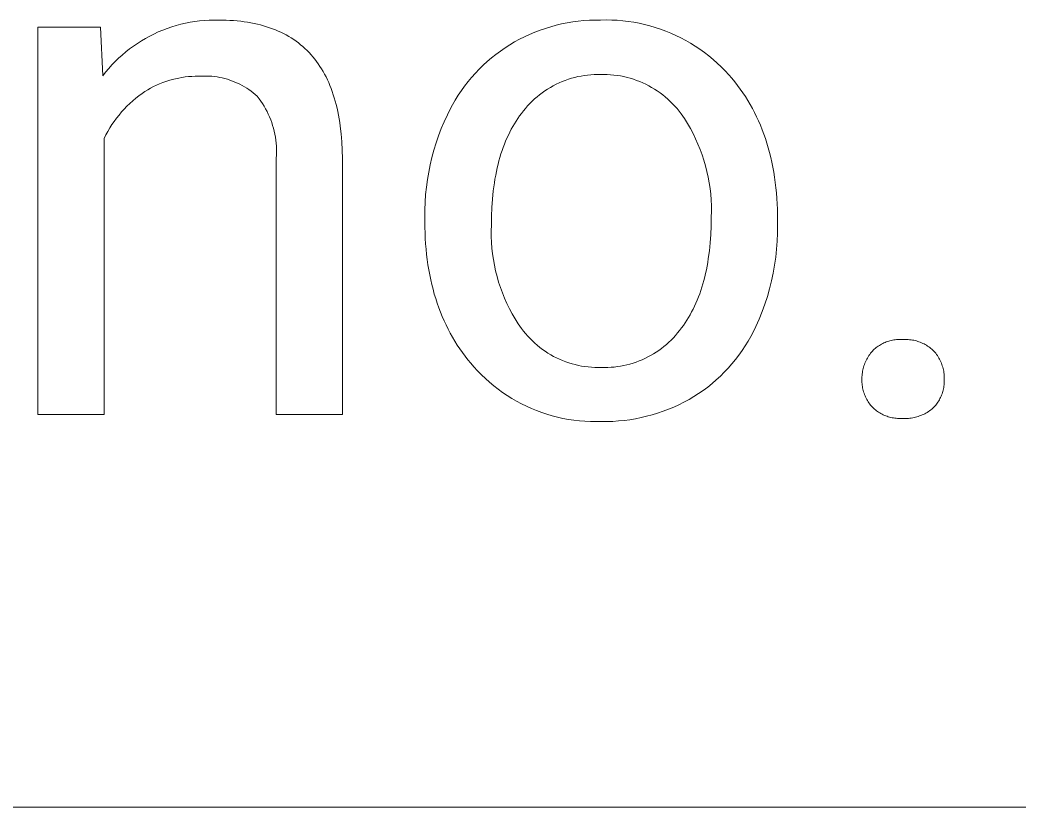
# Model space of a CAD drawing. Header units: millimetres. Extents: x 430 to 4403, y -1522 to 1254.
# Drawn here: x 3330.7 to 3402.8, y -1300.1 to -1243.3 of the extents above; entities that cross this region are included whole.
import ezdxf

# ---------------------------------------------------------------- set-up
doc = ezdxf.new("R2010")
doc.units = ezdxf.units.MM
doc.header["$MEASUREMENT"] = 0
doc.layers.add('Domyślny', color=7, linetype='Continuous', true_color=0x000000)

msp = doc.modelspace()

# ---------------------------------------------------------------- linework, layer by layer
at = {"layer": 'Domyślny', "color": 18, "lineweight": 15, "true_color": 0x000000}
for p, q in [((3332, -1271.789), (3332, -1243.834)), ((3332, -1243.834), (3336.525, -1243.834)), ((3336.525, -1243.834), (3336.684, -1247.353)), ((3341.014, -1244.046), (3341.337, -1243.923)), ((3341.337, -1243.923), (3341.663, -1243.811)), ((3341.663, -1243.811), (3341.992, -1243.71)), ((3341.992, -1243.71), (3342.325, -1243.621)), ((3342.325, -1243.621), (3342.661, -1243.542)), ((3342.661, -1243.542), (3342.999, -1243.476)), ((3342.999, -1243.476), (3343.34, -1243.42)), ((3343.34, -1243.42), (3343.682, -1243.376)), ((3343.682, -1243.376), (3344.025, -1243.344)), ((3344.025, -1243.344), (3344.369, -1243.324)), ((3344.369, -1243.324), (3344.714, -1243.315)), ((3344.714, -1243.315), (3345.058, -1243.318)), ((3345.058, -1243.318), (3345.333, -1243.32)), ((3345.333, -1243.32), (3345.604, -1243.327)), ((3345.604, -1243.327), (3345.871, -1243.34)), ((3345.871, -1243.34), (3346.133, -1243.357)), ((3346.133, -1243.357), (3346.39, -1243.379)), ((3346.39, -1243.379), (3346.644, -1243.406)), ((3346.644, -1243.406), (3346.893, -1243.437)), ((3346.893, -1243.437), (3347.138, -1243.474)), ((3347.138, -1243.474), (3347.378, -1243.515)), ((3347.378, -1243.515), (3347.615, -1243.562)), ((3347.615, -1243.562), (3347.846, -1243.613)), ((3347.846, -1243.613), (3348.074, -1243.669)), ((3348.074, -1243.669), (3348.297, -1243.73)), ((3348.297, -1243.73), (3348.516, -1243.796)), ((3348.516, -1243.796), (3348.731, -1243.867)), ((3348.731, -1243.867), (3348.941, -1243.943)), ((3368.253, -1244.05), (3368.636, -1243.918)), ((3368.636, -1243.918), (3369.024, -1243.798)), ((3369.024, -1243.798), (3369.415, -1243.692)), ((3369.415, -1243.692), (3369.809, -1243.598)), ((3369.809, -1243.598), (3370.207, -1243.518)), ((3370.207, -1243.518), (3370.607, -1243.451)), ((3370.607, -1243.451), (3371.009, -1243.398)), ((3371.009, -1243.398), (3371.412, -1243.358)), ((3371.412, -1243.358), (3371.817, -1243.331)), ((3371.817, -1243.331), (3372.222, -1243.318)), ((3372.222, -1243.318), (3372.627, -1243.319)), ((3372.627, -1243.319), (3373.027, -1243.311)), ((3373.027, -1243.311), (3373.427, -1243.317)), ((3373.427, -1243.317), (3373.826, -1243.336)), ((3373.826, -1243.336), (3374.224, -1243.369)), ((3374.224, -1243.369), (3374.621, -1243.415)), ((3374.621, -1243.415), (3375.016, -1243.474)), ((3375.016, -1243.474), (3375.409, -1243.547)), ((3375.409, -1243.547), (3375.8, -1243.634)), ((3375.8, -1243.634), (3376.187, -1243.733)), ((3376.187, -1243.733), (3376.57, -1243.846)), ((3376.57, -1243.846), (3376.95, -1243.971)), ((3339.476, -1244.819), (3339.773, -1244.644)), ((3339.773, -1244.644), (3340.076, -1244.479)), ((3340.076, -1244.479), (3340.384, -1244.324)), ((3340.384, -1244.324), (3340.697, -1244.179)), ((3340.697, -1244.179), (3341.014, -1244.046)), ((3348.941, -1243.943), (3349.147, -1244.023)), ((3349.147, -1244.023), (3349.349, -1244.109)), ((3349.349, -1244.109), (3349.546, -1244.199)), ((3349.546, -1244.199), (3349.739, -1244.294)), ((3349.739, -1244.294), (3349.928, -1244.395)), ((3349.928, -1244.395), (3350.113, -1244.5)), ((3350.113, -1244.5), (3350.293, -1244.609)), ((3350.293, -1244.609), (3350.469, -1244.724)), ((3366.77, -1244.705), (3367.133, -1244.523)), ((3367.133, -1244.523), (3367.501, -1244.353)), ((3367.501, -1244.353), (3367.874, -1244.195)), ((3367.874, -1244.195), (3368.253, -1244.05)), ((3376.95, -1243.971), (3377.325, -1244.109)), ((3377.325, -1244.109), (3377.695, -1244.26)), ((3377.695, -1244.26), (3378.06, -1244.424)), ((3378.06, -1244.424), (3378.419, -1244.599)), ((3378.419, -1244.599), (3378.771, -1244.787)), ((3338.624, -1245.404), (3338.901, -1245.2)), ((3338.901, -1245.2), (3339.185, -1245.005)), ((3339.185, -1245.005), (3339.476, -1244.819)), ((3350.469, -1244.724), (3350.641, -1244.844)), ((3350.641, -1244.844), (3350.808, -1244.968)), ((3350.808, -1244.968), (3350.971, -1245.098)), ((3350.971, -1245.098), (3351.13, -1245.232)), ((3351.13, -1245.232), (3351.284, -1245.371)), ((3351.284, -1245.371), (3351.434, -1245.515)), ((3365.393, -1245.552), (3365.725, -1245.323)), ((3365.725, -1245.323), (3366.065, -1245.105)), ((3366.065, -1245.105), (3366.415, -1244.899)), ((3366.415, -1244.899), (3366.77, -1244.705)), ((3378.771, -1244.787), (3379.118, -1244.987)), ((3379.118, -1244.987), (3379.457, -1245.198)), ((3379.457, -1245.198), (3379.789, -1245.421)), ((3337.588, -1246.313), (3337.835, -1246.073)), ((3337.835, -1246.073), (3338.09, -1245.841)), ((3338.09, -1245.841), (3338.353, -1245.618)), ((3338.353, -1245.618), (3338.624, -1245.404)), ((3351.434, -1245.515), (3351.58, -1245.664)), ((3351.58, -1245.664), (3351.721, -1245.818)), ((3351.721, -1245.818), (3351.859, -1245.977)), ((3351.859, -1245.977), (3351.992, -1246.141)), ((3364.446, -1246.306), (3364.753, -1246.044)), ((3364.753, -1246.044), (3365.069, -1245.793)), ((3365.069, -1245.793), (3365.393, -1245.552)), ((3379.789, -1245.421), (3380.113, -1245.654)), ((3380.113, -1245.654), (3380.429, -1245.899)), ((3380.429, -1245.899), (3380.737, -1246.154)), ((3337.118, -1246.818), (3337.349, -1246.561)), ((3337.349, -1246.561), (3337.588, -1246.313)), ((3351.992, -1246.141), (3352.12, -1246.309)), ((3352.12, -1246.309), (3352.245, -1246.482)), ((3352.245, -1246.482), (3352.365, -1246.661)), ((3352.365, -1246.661), (3352.48, -1246.844)), ((3363.86, -1246.861), (3364.149, -1246.579)), ((3364.149, -1246.579), (3364.446, -1246.306)), ((3380.737, -1246.154), (3381.036, -1246.42)), ((3381.036, -1246.42), (3381.325, -1246.695)), ((3381.325, -1246.695), (3381.605, -1246.98)), ((3336.684, -1247.353), (3336.896, -1247.082)), ((3336.896, -1247.082), (3337.118, -1246.818)), ((3342.168, -1247.501), (3341.933, -1247.55)), ((3342.405, -1247.46), (3342.168, -1247.501)), ((3342.643, -1247.427), (3342.405, -1247.46)), ((3342.883, -1247.403), (3342.643, -1247.427)), ((3343.122, -1247.386), (3342.883, -1247.403)), ((3343.363, -1247.379), (3343.122, -1247.386)), ((3343.603, -1247.379), (3343.363, -1247.379)), ((3343.794, -1247.366), (3343.603, -1247.379)), ((3343.986, -1247.359), (3343.794, -1247.366)), ((3344.178, -1247.359), (3343.986, -1247.359)), ((3344.37, -1247.366), (3344.178, -1247.359)), ((3344.561, -1247.379), (3344.37, -1247.366)), ((3344.752, -1247.399), (3344.561, -1247.379)), ((3344.942, -1247.425), (3344.752, -1247.399)), ((3345.131, -1247.458), (3344.942, -1247.425)), ((3345.318, -1247.497), (3345.131, -1247.458)), ((3345.505, -1247.543), (3345.318, -1247.497)), ((3352.48, -1246.844), (3352.592, -1247.032)), ((3352.592, -1247.032), (3352.699, -1247.225)), ((3352.699, -1247.225), (3352.802, -1247.423)), ((3352.802, -1247.423), (3352.901, -1247.625)), ((3363.056, -1247.765), (3363.313, -1247.455)), ((3363.313, -1247.455), (3363.582, -1247.153)), ((3363.582, -1247.153), (3363.86, -1246.861)), ((3370.523, -1247.522), (3370.297, -1247.592)), ((3370.751, -1247.459), (3370.523, -1247.522)), ((3370.982, -1247.404), (3370.751, -1247.459)), ((3371.214, -1247.358), (3370.982, -1247.404)), ((3371.447, -1247.319), (3371.214, -1247.358)), ((3371.682, -1247.289), (3371.447, -1247.319)), ((3371.918, -1247.266), (3371.682, -1247.289)), ((3372.154, -1247.252), (3371.918, -1247.266)), ((3372.391, -1247.246), (3372.154, -1247.252)), ((3372.627, -1247.248), (3372.391, -1247.246)), ((3372.868, -1247.246), (3372.627, -1247.248)), ((3373.108, -1247.251), (3372.868, -1247.246)), ((3373.348, -1247.265), (3373.108, -1247.251)), ((3373.587, -1247.287), (3373.348, -1247.265)), ((3373.825, -1247.317), (3373.587, -1247.287)), ((3374.062, -1247.356), (3373.825, -1247.317)), ((3374.298, -1247.403), (3374.062, -1247.356)), ((3374.532, -1247.458), (3374.298, -1247.403)), ((3374.764, -1247.521), (3374.532, -1247.458)), ((3374.993, -1247.592), (3374.764, -1247.521)), ((3381.605, -1246.98), (3381.875, -1247.275)), ((3381.875, -1247.275), (3382.093, -1247.524)), ((3382.093, -1247.524), (3382.303, -1247.779)), ((3340.141, -1248.23), (3339.932, -1248.35)), ((3340.354, -1248.118), (3340.141, -1248.23)), ((3340.57, -1248.014), (3340.354, -1248.118)), ((3340.79, -1247.917), (3340.57, -1248.014)), ((3341.013, -1247.828), (3340.79, -1247.917)), ((3341.24, -1247.746), (3341.013, -1247.828)), ((3341.468, -1247.673), (3341.24, -1247.746)), ((3341.7, -1247.607), (3341.468, -1247.673)), ((3341.933, -1247.55), (3341.7, -1247.607)), ((3345.689, -1247.595), (3345.505, -1247.543)), ((3345.872, -1247.654), (3345.689, -1247.595)), ((3346.052, -1247.719), (3345.872, -1247.654)), ((3346.23, -1247.79), (3346.052, -1247.719)), ((3346.406, -1247.868), (3346.23, -1247.79)), ((3346.579, -1247.951), (3346.406, -1247.868)), ((3346.749, -1248.04), (3346.579, -1247.951)), ((3346.915, -1248.135), (3346.749, -1248.04)), ((3347.078, -1248.236), (3346.915, -1248.135)), ((3347.238, -1248.343), (3347.078, -1248.236)), ((3352.901, -1247.625), (3352.995, -1247.833)), ((3352.995, -1247.833), (3353.085, -1248.045)), ((3353.085, -1248.045), (3353.171, -1248.263)), ((3362.572, -1248.412), (3362.808, -1248.084)), ((3362.808, -1248.084), (3363.056, -1247.765)), ((3369.004, -1248.175), (3368.802, -1248.297)), ((3369.211, -1248.059), (3369.004, -1248.175)), ((3369.421, -1247.951), (3369.211, -1248.059)), ((3369.636, -1247.85), (3369.421, -1247.951)), ((3369.853, -1247.756), (3369.636, -1247.85)), ((3370.074, -1247.67), (3369.853, -1247.756)), ((3370.297, -1247.592), (3370.074, -1247.67)), ((3375.22, -1247.67), (3374.993, -1247.592)), ((3375.444, -1247.757), (3375.22, -1247.67)), ((3375.665, -1247.851), (3375.444, -1247.757)), ((3375.883, -1247.953), (3375.665, -1247.851)), ((3376.097, -1248.063), (3375.883, -1247.953)), ((3376.307, -1248.179), (3376.097, -1248.063)), ((3376.513, -1248.303), (3376.307, -1248.179)), ((3382.303, -1247.779), (3382.506, -1248.038)), ((3382.506, -1248.038), (3382.703, -1248.303)), ((3339.073, -1248.958), (3338.854, -1249.143)), ((3339.298, -1248.78), (3339.073, -1248.958)), ((3339.528, -1248.61), (3339.298, -1248.78)), ((3339.728, -1248.476), (3339.528, -1248.61)), ((3339.932, -1248.35), (3339.728, -1248.476)), ((3347.394, -1248.454), (3347.238, -1248.343)), ((3347.546, -1248.572), (3347.394, -1248.454)), ((3347.693, -1248.694), (3347.546, -1248.572)), ((3347.837, -1248.821), (3347.693, -1248.694)), ((3347.97, -1248.994), (3347.837, -1248.821)), ((3353.171, -1248.263), (3353.253, -1248.485)), ((3353.253, -1248.485), (3353.33, -1248.712)), ((3353.33, -1248.712), (3353.403, -1248.944)), ((3353.403, -1248.944), (3353.471, -1249.181)), ((3362.134, -1249.09), (3362.348, -1248.747)), ((3362.348, -1248.747), (3362.572, -1248.412)), ((3368.038, -1248.856), (3367.86, -1249.012)), ((3368.222, -1248.706), (3368.038, -1248.856)), ((3368.41, -1248.563), (3368.222, -1248.706)), ((3368.604, -1248.427), (3368.41, -1248.563)), ((3368.802, -1248.297), (3368.604, -1248.427)), ((3376.714, -1248.434), (3376.513, -1248.303)), ((3376.911, -1248.572), (3376.714, -1248.434)), ((3377.103, -1248.717), (3376.911, -1248.572)), ((3377.289, -1248.868), (3377.103, -1248.717)), ((3377.471, -1249.025), (3377.289, -1248.868)), ((3382.703, -1248.303), (3382.892, -1248.573)), ((3382.892, -1248.573), (3383.075, -1248.848)), ((3383.075, -1248.848), (3383.25, -1249.128)), ((3338.436, -1249.535), (3338.238, -1249.742)), ((3338.642, -1249.336), (3338.436, -1249.535)), ((3338.854, -1249.143), (3338.642, -1249.336)), ((3348.097, -1249.17), (3347.97, -1248.994)), ((3348.219, -1249.351), (3348.097, -1249.17)), ((3348.334, -1249.536), (3348.219, -1249.351)), ((3348.442, -1249.725), (3348.334, -1249.536)), ((3353.471, -1249.181), (3353.536, -1249.422)), ((3353.536, -1249.422), (3353.596, -1249.669)), ((3353.596, -1249.669), (3353.652, -1249.921)), ((3361.744, -1249.796), (3361.933, -1249.44)), ((3361.933, -1249.44), (3362.134, -1249.09)), ((3367.203, -1249.693), (3367.054, -1249.877)), ((3367.358, -1249.514), (3367.203, -1249.693)), ((3367.52, -1249.341), (3367.358, -1249.514)), ((3367.687, -1249.173), (3367.52, -1249.341)), ((3367.86, -1249.012), (3367.687, -1249.173)), ((3377.647, -1249.189), (3377.471, -1249.025)), ((3377.817, -1249.359), (3377.647, -1249.189)), ((3377.981, -1249.534), (3377.817, -1249.359)), ((3378.139, -1249.715), (3377.981, -1249.534)), ((3383.25, -1249.128), (3383.419, -1249.413)), ((3383.419, -1249.413), (3383.58, -1249.704)), ((3337.684, -1250.399), (3337.515, -1250.631)), ((3337.861, -1250.174), (3337.684, -1250.399)), ((3338.046, -1249.955), (3337.861, -1250.174)), ((3338.238, -1249.742), (3338.046, -1249.955)), ((3348.544, -1249.918), (3348.442, -1249.725)), ((3348.639, -1250.113), (3348.544, -1249.918)), ((3348.728, -1250.312), (3348.639, -1250.113)), ((3348.81, -1250.514), (3348.728, -1250.312)), ((3353.652, -1249.921), (3353.703, -1250.177)), ((3353.703, -1250.177), (3353.751, -1250.438)), ((3361.338, -1250.655), (3361.567, -1250.159)), ((3361.567, -1250.159), (3361.744, -1249.796)), ((3366.779, -1250.244), (3366.65, -1250.426)), ((3366.912, -1250.066), (3366.779, -1250.244)), ((3367.054, -1249.877), (3366.912, -1250.066)), ((3378.29, -1249.901), (3378.139, -1249.715)), ((3378.436, -1250.093), (3378.29, -1249.901)), ((3378.67, -1250.437), (3378.436, -1250.093)), ((3383.58, -1249.704), (3383.735, -1249.999)), ((3383.735, -1249.999), (3383.883, -1250.299)), ((3383.883, -1250.299), (3384.024, -1250.605)), ((3337.2, -1251.109), (3337.055, -1251.356)), ((3337.353, -1250.867), (3337.2, -1251.109)), ((3337.515, -1250.631), (3337.353, -1250.867)), ((3348.884, -1250.719), (3348.81, -1250.514)), ((3348.952, -1250.926), (3348.884, -1250.719)), ((3349.012, -1251.135), (3348.952, -1250.926)), ((3349.066, -1251.346), (3349.012, -1251.135)), ((3353.751, -1250.438), (3353.794, -1250.704)), ((3353.794, -1250.704), (3353.832, -1250.976)), ((3353.832, -1250.976), (3353.897, -1251.532)), ((3361.126, -1251.157), (3361.338, -1250.655)), ((3366.288, -1251.001), (3366.176, -1251.202)), ((3366.405, -1250.804), (3366.288, -1251.001)), ((3366.525, -1250.613), (3366.405, -1250.804)), ((3366.65, -1250.426), (3366.525, -1250.613)), ((3378.891, -1250.79), (3378.67, -1250.437)), ((3379.101, -1251.15), (3378.891, -1250.79)), ((3384.024, -1250.605), (3384.158, -1250.916)), ((3384.158, -1250.916), (3384.285, -1251.232)), ((3336.918, -1251.608), (3336.789, -1251.864)), ((3337.055, -1251.356), (3336.918, -1251.608)), ((3349.112, -1251.559), (3349.066, -1251.346)), ((3349.15, -1251.774), (3349.112, -1251.559)), ((3349.182, -1251.989), (3349.15, -1251.774)), ((3353.897, -1251.532), (3353.945, -1252.109)), ((3360.752, -1252.183), (3360.931, -1251.667)), ((3360.931, -1251.667), (3361.126, -1251.157)), ((3365.865, -1251.835), (3365.77, -1252.056)), ((3365.965, -1251.619), (3365.865, -1251.835)), ((3366.068, -1251.408), (3365.965, -1251.619)), ((3366.176, -1251.202), (3366.068, -1251.408)), ((3379.298, -1251.517), (3379.101, -1251.15)), ((3379.481, -1251.891), (3379.298, -1251.517)), ((3384.285, -1251.232), (3384.405, -1251.553)), ((3384.405, -1251.553), (3384.518, -1251.879)), ((3336.789, -1251.864), (3336.789, -1271.789)), ((3349.205, -1252.206), (3349.182, -1251.989)), ((3349.222, -1252.423), (3349.205, -1252.206)), ((3349.231, -1252.64), (3349.222, -1252.423)), ((3353.945, -1252.109), (3353.975, -1252.704)), ((3360.591, -1252.704), (3360.752, -1252.183)), ((3365.592, -1252.511), (3365.509, -1252.746)), ((3365.679, -1252.281), (3365.592, -1252.511)), ((3365.77, -1252.056), (3365.679, -1252.281)), ((3379.652, -1252.271), (3379.481, -1251.891)), ((3379.81, -1252.657), (3379.652, -1252.271)), ((3384.518, -1251.879), (3384.624, -1252.21)), ((3384.624, -1252.21), (3384.724, -1252.547)), ((3384.724, -1252.547), (3384.816, -1252.888)), ((3349.213, -1253.293), (3349.226, -1253.076)), ((3349.213, -1271.789), (3349.213, -1253.293)), ((3349.226, -1253.076), (3349.232, -1252.858)), ((3349.232, -1252.858), (3349.231, -1252.64)), ((3353.975, -1252.704), (3353.989, -1253.32)), ((3360.321, -1253.762), (3360.447, -1253.231)), ((3360.447, -1253.231), (3360.591, -1252.704)), ((3365.356, -1253.23), (3365.286, -1253.48)), ((3365.431, -1252.986), (3365.356, -1253.23)), ((3365.509, -1252.746), (3365.431, -1252.986)), ((3379.953, -1253.047), (3379.81, -1252.657)), ((3380.084, -1253.443), (3379.953, -1253.047)), ((3384.816, -1252.888), (3384.902, -1253.235)), ((3384.902, -1253.235), (3384.981, -1253.586)), ((3353.989, -1253.32), (3353.989, -1271.789)), ((3360.213, -1254.297), (3360.321, -1253.762)), ((3365.159, -1253.993), (3365.102, -1254.257)), ((3365.221, -1253.734), (3365.159, -1253.993)), ((3365.286, -1253.48), (3365.221, -1253.734)), ((3380.2, -1253.843), (3380.084, -1253.443)), ((3380.302, -1254.247), (3380.2, -1253.843)), ((3384.981, -1253.586), (3385.053, -1253.943)), ((3385.053, -1253.943), (3385.118, -1254.305)), ((3360.122, -1254.835), (3360.213, -1254.297)), ((3365.049, -1254.525), (3365, -1254.799)), ((3365.102, -1254.257), (3365.049, -1254.525)), ((3380.39, -1254.654), (3380.302, -1254.247)), ((3380.464, -1255.064), (3380.39, -1254.654)), ((3385.118, -1254.305), (3385.176, -1254.672)), ((3385.176, -1254.672), (3385.227, -1255.044)), ((3359.995, -1255.919), (3360.05, -1255.376)), ((3360.05, -1255.376), (3360.122, -1254.835)), ((3364.955, -1255.077), (3364.879, -1255.648)), ((3365, -1254.799), (3364.955, -1255.077)), ((3380.524, -1255.476), (3380.464, -1255.064)), ((3385.227, -1255.044), (3385.272, -1255.422)), ((3385.272, -1255.422), (3385.309, -1255.804)), ((3359.958, -1256.463), (3359.995, -1255.919)), ((3364.879, -1255.648), (3364.819, -1256.238)), ((3380.569, -1255.89), (3380.524, -1255.476)), ((3380.6, -1256.306), (3380.569, -1255.89)), ((3385.309, -1255.804), (3385.34, -1256.192)), ((3359.94, -1257.009), (3359.958, -1256.463)), ((3364.776, -1256.847), (3364.751, -1257.476)), ((3364.819, -1256.238), (3364.776, -1256.847)), ((3380.616, -1256.722), (3380.6, -1256.306)), ((3380.618, -1257.138), (3380.616, -1256.722)), ((3385.34, -1256.192), (3385.364, -1256.584)), ((3385.364, -1256.584), (3385.381, -1256.982)), ((3359.94, -1257.555), (3359.94, -1257.009)), ((3359.94, -1257.885), (3359.94, -1257.555)), ((3364.751, -1257.476), (3364.742, -1258.124)), ((3380.597, -1258.188), (3380.605, -1257.555)), ((3380.605, -1257.555), (3380.618, -1257.138)), ((3385.381, -1256.982), (3385.395, -1257.793)), ((3359.943, -1258.291), (3359.94, -1257.885)), ((3359.954, -1258.691), (3359.943, -1258.291)), ((3364.742, -1258.124), (3364.729, -1258.54)), ((3380.572, -1258.804), (3380.597, -1258.188)), ((3385.395, -1258.124), (3385.393, -1258.704)), ((3385.395, -1257.793), (3385.395, -1258.124)), ((3359.971, -1259.087), (3359.954, -1258.691)), ((3364.729, -1258.54), (3364.731, -1258.957)), ((3364.731, -1258.957), (3364.747, -1259.373)), ((3380.531, -1259.401), (3380.572, -1258.804)), ((3385.393, -1258.704), (3385.372, -1259.284)), ((3359.995, -1259.477), (3359.971, -1259.087)), ((3360.027, -1259.862), (3359.995, -1259.477)), ((3364.747, -1259.373), (3364.778, -1259.788)), ((3364.778, -1259.788), (3364.823, -1260.202)), ((3380.473, -1259.981), (3380.531, -1259.401)), ((3385.372, -1259.284), (3385.33, -1259.863)), ((3360.065, -1260.242), (3360.027, -1259.862)), ((3360.11, -1260.617), (3360.065, -1260.242)), ((3364.823, -1260.202), (3364.882, -1260.615)), ((3380.399, -1260.543), (3380.473, -1259.981)), ((3385.268, -1260.44), (3385.187, -1261.014)), ((3385.33, -1259.863), (3385.268, -1260.44)), ((3360.162, -1260.987), (3360.11, -1260.617)), ((3360.221, -1261.351), (3360.162, -1260.987)), ((3364.882, -1260.615), (3364.956, -1261.025)), ((3364.956, -1261.025), (3365.044, -1261.432)), ((3380.255, -1261.352), (3380.307, -1261.087)), ((3380.307, -1261.087), (3380.355, -1260.817)), ((3380.355, -1260.817), (3380.399, -1260.543)), ((3385.187, -1261.014), (3385.085, -1261.586)), ((3360.287, -1261.711), (3360.221, -1261.351)), ((3360.36, -1262.066), (3360.287, -1261.711)), ((3365.044, -1261.432), (3365.146, -1261.836)), ((3365.146, -1261.836), (3365.263, -1262.236)), ((3380.074, -1262.121), (3380.139, -1261.869)), ((3380.139, -1261.869), (3380.199, -1261.613)), ((3380.199, -1261.613), (3380.255, -1261.352)), ((3385.085, -1261.586), (3384.964, -1262.153)), ((3360.44, -1262.415), (3360.36, -1262.066)), ((3360.527, -1262.76), (3360.44, -1262.415)), ((3365.263, -1262.236), (3365.393, -1262.631)), ((3365.393, -1262.631), (3365.537, -1263.022)), ((3379.855, -1262.85), (3379.933, -1262.611)), ((3379.933, -1262.611), (3380.006, -1262.368)), ((3380.006, -1262.368), (3380.074, -1262.121)), ((3384.964, -1262.153), (3384.823, -1262.716)), ((3360.62, -1263.099), (3360.527, -1262.76)), ((3360.721, -1263.434), (3360.62, -1263.099)), ((3365.537, -1263.022), (3365.694, -1263.408)), ((3379.598, -1263.538), (3379.688, -1263.313)), ((3379.688, -1263.313), (3379.774, -1263.084)), ((3379.774, -1263.084), (3379.855, -1262.85)), ((3384.663, -1263.274), (3384.484, -1263.826)), ((3384.823, -1262.716), (3384.663, -1263.274)), ((3360.828, -1263.763), (3360.721, -1263.434)), ((3360.942, -1264.087), (3360.828, -1263.763)), ((3361.063, -1264.407), (3360.942, -1264.087)), ((3365.694, -1263.408), (3365.865, -1263.788)), ((3365.865, -1263.788), (3366.049, -1264.161)), ((3379.302, -1264.187), (3379.405, -1263.975)), ((3379.405, -1263.975), (3379.504, -1263.759)), ((3379.504, -1263.759), (3379.598, -1263.538)), ((3384.484, -1263.826), (3384.286, -1264.371)), ((3361.191, -1264.721), (3361.063, -1264.407)), ((3361.325, -1265.03), (3361.191, -1264.721)), ((3366.049, -1264.161), (3366.246, -1264.529)), ((3366.246, -1264.529), (3366.456, -1264.889)), ((3378.848, -1264.99), (3378.968, -1264.796)), ((3378.968, -1264.796), (3379.084, -1264.597)), ((3379.084, -1264.597), (3379.195, -1264.395)), ((3379.195, -1264.395), (3379.302, -1264.187)), ((3384.286, -1264.371), (3384.069, -1264.91)), ((3361.467, -1265.334), (3361.325, -1265.03)), ((3361.615, -1265.633), (3361.467, -1265.334)), ((3366.456, -1264.889), (3366.678, -1265.241)), ((3366.678, -1265.241), (3366.912, -1265.585)), ((3378.324, -1265.732), (3378.462, -1265.546)), ((3378.462, -1265.546), (3378.595, -1265.365)), ((3378.595, -1265.365), (3378.724, -1265.18)), ((3378.724, -1265.18), (3378.848, -1264.99)), ((3383.833, -1265.44), (3383.657, -1265.802)), ((3384.069, -1264.91), (3383.833, -1265.44)), ((3361.77, -1265.928), (3361.615, -1265.633)), ((3361.932, -1266.217), (3361.77, -1265.928)), ((3362.101, -1266.501), (3361.932, -1266.217)), ((3366.912, -1265.585), (3367.056, -1265.776)), ((3367.056, -1265.776), (3367.207, -1265.961)), ((3367.207, -1265.961), (3367.364, -1266.14)), ((3367.364, -1266.14), (3367.527, -1266.314)), ((3377.712, -1266.426), (3377.874, -1266.26)), ((3377.874, -1266.26), (3378.03, -1266.089)), ((3378.03, -1266.089), (3378.18, -1265.913)), ((3378.18, -1265.913), (3378.324, -1265.732)), ((3383.469, -1266.159), (3383.269, -1266.509)), ((3383.657, -1265.802), (3383.469, -1266.159)), ((3362.277, -1266.78), (3362.101, -1266.501)), ((3362.459, -1267.054), (3362.277, -1266.78)), ((3367.527, -1266.314), (3367.696, -1266.483)), ((3367.696, -1266.483), (3367.87, -1266.645)), ((3367.87, -1266.645), (3368.05, -1266.801)), ((3368.05, -1266.801), (3368.236, -1266.951)), ((3368.236, -1266.951), (3368.427, -1267.095)), ((3377.012, -1267.032), (3377.195, -1266.889)), ((3377.195, -1266.889), (3377.372, -1266.741)), ((3377.372, -1266.741), (3377.545, -1266.586)), ((3377.545, -1266.586), (3377.712, -1266.426)), ((3383.057, -1266.851), (3382.833, -1267.187)), ((3383.269, -1266.509), (3383.057, -1266.851)), ((3392.444, -1267.031), (3392.516, -1266.971)), ((3392.516, -1266.971), (3392.591, -1266.915)), ((3392.591, -1266.915), (3392.667, -1266.861)), ((3392.667, -1266.861), (3392.745, -1266.809)), ((3392.745, -1266.809), (3392.824, -1266.761)), ((3392.824, -1266.761), (3392.905, -1266.715)), ((3392.905, -1266.715), (3392.988, -1266.671)), ((3392.988, -1266.671), (3393.072, -1266.631)), ((3393.072, -1266.631), (3393.158, -1266.593)), ((3393.158, -1266.593), (3393.245, -1266.559)), ((3393.245, -1266.559), (3393.332, -1266.527)), ((3393.332, -1266.527), (3393.421, -1266.499)), ((3393.421, -1266.499), (3393.511, -1266.473)), ((3393.511, -1266.473), (3393.602, -1266.45)), ((3393.602, -1266.45), (3393.693, -1266.431)), ((3393.693, -1266.431), (3393.785, -1266.415)), ((3393.785, -1266.415), (3393.877, -1266.401)), ((3393.877, -1266.401), (3393.97, -1266.391)), ((3393.97, -1266.391), (3394.063, -1266.384)), ((3394.063, -1266.384), (3394.156, -1266.381)), ((3394.156, -1266.381), (3394.25, -1266.38)), ((3394.25, -1266.38), (3394.343, -1266.383)), ((3394.343, -1266.383), (3394.436, -1266.389)), ((3394.436, -1266.389), (3394.535, -1266.384)), ((3394.535, -1266.384), (3394.634, -1266.382)), ((3394.634, -1266.382), (3394.733, -1266.384)), ((3394.733, -1266.384), (3394.831, -1266.389)), ((3394.831, -1266.389), (3394.93, -1266.397)), ((3394.93, -1266.397), (3395.028, -1266.409)), ((3395.028, -1266.409), (3395.126, -1266.424)), ((3395.126, -1266.424), (3395.223, -1266.442)), ((3395.223, -1266.442), (3395.319, -1266.463)), ((3395.319, -1266.463), (3395.415, -1266.488)), ((3395.415, -1266.488), (3395.51, -1266.516)), ((3395.51, -1266.516), (3395.604, -1266.547)), ((3395.604, -1266.547), (3395.696, -1266.582)), ((3395.696, -1266.582), (3395.788, -1266.619)), ((3395.788, -1266.619), (3395.878, -1266.66)), ((3395.878, -1266.66), (3395.967, -1266.703)), ((3395.967, -1266.703), (3396.054, -1266.75)), ((3396.054, -1266.75), (3396.139, -1266.799)), ((3396.139, -1266.799), (3396.223, -1266.852)), ((3396.223, -1266.852), (3396.305, -1266.907)), ((3396.305, -1266.907), (3396.386, -1266.965)), ((3396.386, -1266.965), (3396.464, -1267.025)), ((3362.648, -1267.324), (3362.459, -1267.054)), ((3362.844, -1267.588), (3362.648, -1267.324)), ((3363.047, -1267.847), (3362.844, -1267.588)), ((3368.427, -1267.095), (3368.622, -1267.231)), ((3368.622, -1267.231), (3368.822, -1267.361)), ((3368.822, -1267.361), (3369.027, -1267.484)), ((3369.027, -1267.484), (3369.235, -1267.6)), ((3369.235, -1267.6), (3369.448, -1267.708)), ((3369.448, -1267.708), (3369.664, -1267.809)), ((3375.825, -1267.749), (3376.032, -1267.646)), ((3376.032, -1267.646), (3376.236, -1267.537)), ((3376.236, -1267.537), (3376.437, -1267.42)), ((3376.437, -1267.42), (3376.633, -1267.297)), ((3376.633, -1267.297), (3376.825, -1267.168)), ((3376.825, -1267.168), (3377.012, -1267.032)), ((3382.599, -1267.515), (3382.353, -1267.834)), ((3382.833, -1267.187), (3382.599, -1267.515)), ((3391.833, -1267.809), (3391.883, -1267.719)), ((3391.883, -1267.719), (3391.935, -1267.632)), ((3391.935, -1267.632), (3391.99, -1267.546)), ((3391.99, -1267.546), (3392.049, -1267.462)), ((3392.049, -1267.462), (3392.11, -1267.38)), ((3392.11, -1267.38), (3392.173, -1267.3)), ((3392.173, -1267.3), (3392.24, -1267.222)), ((3392.24, -1267.222), (3392.306, -1267.156)), ((3392.306, -1267.156), (3392.374, -1267.092)), ((3392.374, -1267.092), (3392.444, -1267.031)), ((3396.464, -1267.025), (3396.54, -1267.088)), ((3396.54, -1267.088), (3396.614, -1267.154)), ((3396.614, -1267.154), (3396.685, -1267.222)), ((3396.685, -1267.222), (3396.752, -1267.299)), ((3396.752, -1267.299), (3396.816, -1267.379)), ((3396.816, -1267.379), (3396.877, -1267.461)), ((3396.877, -1267.461), (3396.935, -1267.545)), ((3396.935, -1267.545), (3396.99, -1267.631)), ((3396.99, -1267.631), (3397.043, -1267.719)), ((3397.043, -1267.719), (3397.092, -1267.808)), ((3363.256, -1268.101), (3363.047, -1267.847)), ((3363.472, -1268.351), (3363.256, -1268.101)), ((3363.741, -1268.645), (3363.472, -1268.351)), ((3369.664, -1267.809), (3369.883, -1267.902)), ((3369.883, -1267.902), (3370.106, -1267.988)), ((3370.106, -1267.988), (3370.331, -1268.066)), ((3370.331, -1268.066), (3370.559, -1268.136)), ((3370.559, -1268.136), (3370.789, -1268.199)), ((3370.789, -1268.199), (3371.022, -1268.253)), ((3371.022, -1268.253), (3371.256, -1268.299)), ((3371.256, -1268.299), (3371.491, -1268.337)), ((3371.491, -1268.337), (3371.728, -1268.367)), ((3371.728, -1268.367), (3371.965, -1268.388)), ((3371.965, -1268.388), (3372.203, -1268.402)), ((3372.203, -1268.402), (3372.442, -1268.407)), ((3372.442, -1268.407), (3372.68, -1268.404)), ((3372.68, -1268.404), (3372.912, -1268.407)), ((3372.912, -1268.407), (3373.143, -1268.403)), ((3373.143, -1268.403), (3373.375, -1268.39)), ((3373.375, -1268.39), (3373.605, -1268.37)), ((3373.605, -1268.37), (3373.835, -1268.342)), ((3373.835, -1268.342), (3374.064, -1268.307)), ((3374.064, -1268.307), (3374.292, -1268.263)), ((3374.292, -1268.263), (3374.517, -1268.212)), ((3374.517, -1268.212), (3374.741, -1268.154)), ((3374.741, -1268.154), (3374.963, -1268.088)), ((3374.963, -1268.088), (3375.183, -1268.014)), ((3375.183, -1268.014), (3375.4, -1267.933)), ((3375.4, -1267.933), (3375.614, -1267.845)), ((3375.614, -1267.845), (3375.825, -1267.749)), ((3381.83, -1268.447), (3381.553, -1268.74)), ((3382.097, -1268.145), (3381.83, -1268.447)), ((3382.353, -1267.834), (3382.097, -1268.145)), ((3391.577, -1268.476), (3391.604, -1268.377)), ((3391.604, -1268.377), (3391.634, -1268.279)), ((3391.634, -1268.279), (3391.667, -1268.182)), ((3391.667, -1268.182), (3391.704, -1268.087)), ((3391.704, -1268.087), (3391.744, -1267.993)), ((3391.744, -1267.993), (3391.787, -1267.9)), ((3391.787, -1267.9), (3391.833, -1267.809)), ((3397.092, -1267.808), (3397.138, -1267.9)), ((3397.138, -1267.9), (3397.18, -1267.992)), ((3397.18, -1267.992), (3397.22, -1268.087)), ((3397.22, -1268.087), (3397.256, -1268.182)), ((3397.256, -1268.182), (3397.289, -1268.279)), ((3397.289, -1268.279), (3397.318, -1268.377)), ((3397.318, -1268.377), (3397.344, -1268.475)), ((3364.019, -1268.929), (3363.741, -1268.645)), ((3364.307, -1269.205), (3364.019, -1268.929)), ((3381.267, -1269.024), (3380.971, -1269.297)), ((3381.553, -1268.74), (3381.267, -1269.024)), ((3391.485, -1269.184), (3391.488, -1269.082)), ((3391.488, -1269.082), (3391.494, -1268.979)), ((3391.494, -1268.979), (3391.504, -1268.878)), ((3391.504, -1268.878), (3391.517, -1268.776)), ((3391.517, -1268.776), (3391.533, -1268.675)), ((3391.533, -1268.675), (3391.553, -1268.575)), ((3391.553, -1268.575), (3391.577, -1268.476)), ((3397.344, -1268.475), (3397.367, -1268.575)), ((3397.367, -1268.575), (3397.386, -1268.675)), ((3397.386, -1268.675), (3397.402, -1268.776)), ((3397.402, -1268.776), (3397.414, -1268.878)), ((3397.414, -1268.878), (3397.422, -1268.98)), ((3397.422, -1268.98), (3397.427, -1269.082)), ((3397.427, -1269.082), (3397.428, -1269.184)), ((3364.604, -1269.47), (3364.307, -1269.205)), ((3364.91, -1269.725), (3364.604, -1269.47)), ((3365.225, -1269.969), (3364.91, -1269.725)), ((3380.352, -1269.814), (3380.03, -1270.056)), ((3380.666, -1269.561), (3380.352, -1269.814)), ((3380.971, -1269.297), (3380.666, -1269.561)), ((3391.486, -1269.286), (3391.485, -1269.184)), ((3391.486, -1269.385), (3391.486, -1269.286)), ((3391.489, -1269.484), (3391.486, -1269.385)), ((3391.496, -1269.582), (3391.489, -1269.484)), ((3391.506, -1269.681), (3391.496, -1269.582)), ((3391.519, -1269.779), (3391.506, -1269.681)), ((3391.536, -1269.876), (3391.519, -1269.779)), ((3391.557, -1269.973), (3391.536, -1269.876)), ((3397.388, -1269.851), (3397.37, -1269.943)), ((3397.402, -1269.757), (3397.388, -1269.851)), ((3397.413, -1269.663), (3397.402, -1269.757)), ((3397.421, -1269.569), (3397.413, -1269.663)), ((3397.426, -1269.475), (3397.421, -1269.569)), ((3397.428, -1269.184), (3397.426, -1269.286)), ((3397.426, -1269.286), (3397.428, -1269.38)), ((3397.428, -1269.38), (3397.426, -1269.475)), ((3365.547, -1270.203), (3365.225, -1269.969)), ((3365.878, -1270.425), (3365.547, -1270.203)), ((3366.215, -1270.636), (3365.878, -1270.425)), ((3379.362, -1270.507), (3379.005, -1270.715)), ((3379.699, -1270.287), (3379.362, -1270.507)), ((3380.03, -1270.056), (3379.699, -1270.287)), ((3391.58, -1270.069), (3391.557, -1269.973)), ((3391.607, -1270.164), (3391.58, -1270.069)), ((3391.638, -1270.258), (3391.607, -1270.164)), ((3391.671, -1270.351), (3391.638, -1270.258)), ((3391.708, -1270.443), (3391.671, -1270.351)), ((3391.748, -1270.533), (3391.708, -1270.443)), ((3391.791, -1270.622), (3391.748, -1270.533)), ((3397.16, -1270.569), (3397.118, -1270.654)), ((3397.199, -1270.483), (3397.16, -1270.569)), ((3397.235, -1270.396), (3397.199, -1270.483)), ((3397.268, -1270.307), (3397.235, -1270.396)), ((3397.298, -1270.218), (3397.268, -1270.307)), ((3397.325, -1270.127), (3397.298, -1270.218)), ((3397.349, -1270.036), (3397.325, -1270.127)), ((3397.37, -1269.943), (3397.349, -1270.036)), ((3366.56, -1270.836), (3366.215, -1270.636)), ((3366.911, -1271.024), (3366.56, -1270.836)), ((3367.269, -1271.199), (3366.911, -1271.024)), ((3367.632, -1271.363), (3367.269, -1271.199)), ((3377.898, -1271.265), (3377.517, -1271.423)), ((3378.273, -1271.094), (3377.898, -1271.265)), ((3378.642, -1270.91), (3378.273, -1271.094)), ((3379.005, -1270.715), (3378.642, -1270.91)), ((3391.837, -1270.71), (3391.791, -1270.622)), ((3391.886, -1270.796), (3391.837, -1270.71)), ((3391.938, -1270.88), (3391.886, -1270.796)), ((3391.993, -1270.962), (3391.938, -1270.88)), ((3392.051, -1271.042), (3391.993, -1270.962)), ((3392.111, -1271.121), (3392.051, -1271.042)), ((3392.174, -1271.197), (3392.111, -1271.121)), ((3392.24, -1271.271), (3392.174, -1271.197)), ((3392.31, -1271.337), (3392.24, -1271.271)), ((3396.685, -1271.271), (3396.609, -1271.339)), ((3396.748, -1271.2), (3396.685, -1271.271)), ((3396.809, -1271.128), (3396.748, -1271.2)), ((3396.867, -1271.053), (3396.809, -1271.128)), ((3396.923, -1270.977), (3396.867, -1271.053)), ((3396.976, -1270.899), (3396.923, -1270.977)), ((3397.026, -1270.819), (3396.976, -1270.899)), ((3397.074, -1270.737), (3397.026, -1270.819)), ((3397.118, -1270.654), (3397.074, -1270.737)), ((3336.789, -1271.789), (3332, -1271.789)), ((3353.989, -1271.789), (3349.213, -1271.789)), ((3368.001, -1271.514), (3367.632, -1271.363)), ((3368.374, -1271.652), (3368.001, -1271.514)), ((3368.752, -1271.778), (3368.374, -1271.652)), ((3369.134, -1271.89), (3368.752, -1271.778)), ((3369.52, -1271.99), (3369.134, -1271.89)), ((3369.908, -1272.076), (3369.52, -1271.99)), ((3375.547, -1272.024), (3375.143, -1272.105)), ((3375.948, -1271.93), (3375.547, -1272.024)), ((3376.347, -1271.823), (3375.948, -1271.93)), ((3376.741, -1271.703), (3376.347, -1271.823)), ((3377.131, -1271.569), (3376.741, -1271.703)), ((3377.517, -1271.423), (3377.131, -1271.569)), ((3392.382, -1271.401), (3392.31, -1271.337)), ((3392.456, -1271.463), (3392.382, -1271.401)), ((3392.532, -1271.522), (3392.456, -1271.463)), ((3392.611, -1271.579), (3392.532, -1271.522)), ((3392.691, -1271.632), (3392.611, -1271.579)), ((3392.773, -1271.683), (3392.691, -1271.632)), ((3392.856, -1271.731), (3392.773, -1271.683)), ((3392.941, -1271.777), (3392.856, -1271.731)), ((3393.028, -1271.819), (3392.941, -1271.777)), ((3393.116, -1271.858), (3393.028, -1271.819)), ((3393.206, -1271.895), (3393.116, -1271.858)), ((3393.296, -1271.928), (3393.206, -1271.895)), ((3393.388, -1271.958), (3393.296, -1271.928)), ((3393.48, -1271.985), (3393.388, -1271.958)), ((3393.574, -1272.009), (3393.48, -1271.985)), ((3393.668, -1272.03), (3393.574, -1272.009)), ((3393.763, -1272.047), (3393.668, -1272.03)), ((3393.858, -1272.061), (3393.763, -1272.047)), ((3395.049, -1272.054), (3394.947, -1272.066)), ((3395.15, -1272.038), (3395.049, -1272.054)), ((3395.251, -1272.018), (3395.15, -1272.038)), ((3395.35, -1271.995), (3395.251, -1272.018)), ((3395.449, -1271.969), (3395.35, -1271.995)), ((3395.547, -1271.939), (3395.449, -1271.969)), ((3395.644, -1271.906), (3395.547, -1271.939)), ((3395.74, -1271.87), (3395.644, -1271.906)), ((3395.834, -1271.831), (3395.74, -1271.87)), ((3395.927, -1271.788), (3395.834, -1271.831)), ((3396.019, -1271.742), (3395.927, -1271.788)), ((3396.109, -1271.694), (3396.019, -1271.742)), ((3396.197, -1271.642), (3396.109, -1271.694)), ((3396.284, -1271.587), (3396.197, -1271.642)), ((3396.368, -1271.529), (3396.284, -1271.587)), ((3396.451, -1271.469), (3396.368, -1271.529)), ((3396.531, -1271.405), (3396.451, -1271.469)), ((3396.609, -1271.339), (3396.531, -1271.405)), ((3370.3, -1272.15), (3369.908, -1272.076)), ((3370.694, -1272.209), (3370.3, -1272.15)), ((3371.089, -1272.256), (3370.694, -1272.209)), ((3371.486, -1272.289), (3371.089, -1272.256)), ((3371.884, -1272.308), (3371.486, -1272.289)), ((3372.282, -1272.314), (3371.884, -1272.308)), ((3372.68, -1272.306), (3372.282, -1272.314)), ((3373.093, -1272.307), (3372.68, -1272.306)), ((3373.505, -1272.294), (3373.093, -1272.307)), ((3373.916, -1272.267), (3373.505, -1272.294)), ((3374.327, -1272.226), (3373.916, -1272.267)), ((3374.736, -1272.172), (3374.327, -1272.226)), ((3375.143, -1272.105), (3374.736, -1272.172)), ((3393.954, -1272.072), (3393.858, -1272.061)), ((3394.051, -1272.08), (3393.954, -1272.072)), ((3394.147, -1272.084), (3394.051, -1272.08)), ((3394.243, -1272.085), (3394.147, -1272.084)), ((3394.34, -1272.083), (3394.243, -1272.085)), ((3394.436, -1272.078), (3394.34, -1272.083)), ((3394.538, -1272.082), (3394.436, -1272.078)), ((3394.641, -1272.084), (3394.538, -1272.082)), ((3394.743, -1272.081), (3394.641, -1272.084)), ((3394.845, -1272.076), (3394.743, -1272.081)), ((3394.947, -1272.066), (3394.845, -1272.076)), ((2901.529, -1300.14), (4402.973, -1300.14))]:
    msp.add_line(p, q, dxfattribs=at)

doc.saveas('drawing.dxf')
